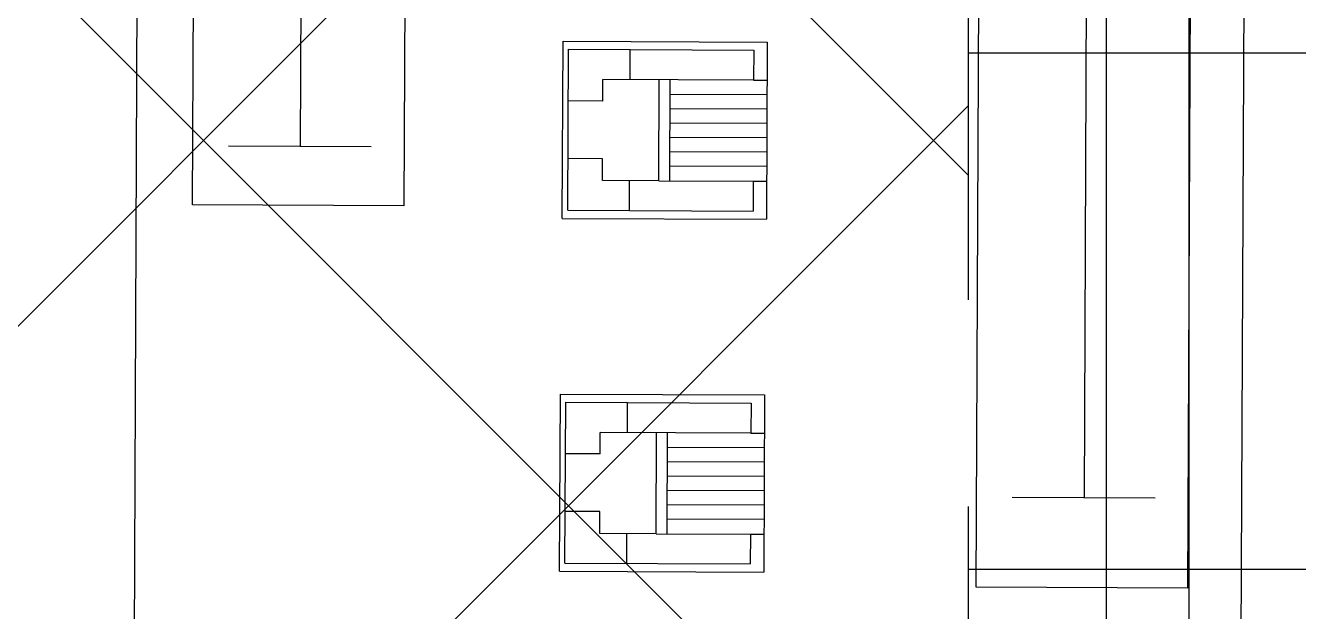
# Model space of a CAD drawing. Header units: inches. Extents: x 567115 to 582893, y 124948 to 133566.
# Drawn here: x 580439.82 to 580486.06, y 130629.72 to 130651 of the extents above; entities that cross this region are included whole.
import ezdxf

# ---------------------------------------------------------------- set-up
doc = ezdxf.new("R2010")
doc.units = ezdxf.units.IN
doc.header["$MEASUREMENT"] = 0
doc.linetypes.add('DASHED', pattern=[0.75, 0.5, -0.25])
for name, color, linetype in [('BOARD', 3, 'Continuous'), ('kazeb', 15, 'Continuous'), ('khatchin', 15, 'DASHED'), ('LIGHTING', 3, 'Continuous'), ('mobl', 11, 'Continuous'), ('wall kanaf', 4, 'Continuous')]:
    doc.layers.add(name, color=color, linetype=linetype)

# ---------------------------------------------------------------- blocks, each defined once
blk = doc.blocks.new('BOARD1')
at = {"layer": 'BOARD', "color": 4}
for p, q in [((-77.345, 2.639), (98.928, 2.639)), ((98.928, -51.778), (-77.345, -51.778))]:
    blk.add_line(p, q, dxfattribs=at)
at = {"layer": 'BOARD'}
for p, q in [((-33.516, 0), (33.516, 0)), ((33.516, 0), (33.516, -10.387)), ((33.516, -10.387), (-33.516, -10.387)), ((6.768, -20.787), (15.478, -20.787)), ((6.768, -30.832), (6.768, -20.787)), ((8.648, -21.452), (8.648, -20.787)), ((13.609, -21.452), (13.609, -20.787)), ((15.478, -30.832), (15.478, -20.787)), ((24.115, -20.843), (32.824, -20.843)), ((24.115, -30.888), (24.115, -20.843)), ((25.995, -21.508), (25.995, -20.843)), ((30.956, -21.508), (30.956, -20.843)), ((32.824, -30.888), (32.824, -20.843)), ((7.167, -30.566), (7.167, -21.452)), ((7.167, -21.452), (8.648, -21.452)), ((8.648, -21.452), (8.648, -28.866)), ((13.609, -21.452), (15.078, -21.452)), ((13.611, -26.093), (13.609, -21.452)), ((15.078, -30.566), (15.078, -21.452)), ((24.514, -30.622), (24.514, -21.508)), ((24.514, -21.508), (25.995, -21.508)), ((25.995, -21.508), (25.995, -28.923)), ((30.956, -21.508), (32.425, -21.508)), ((30.958, -26.15), (30.956, -21.508)), ((32.425, -30.622), (32.425, -21.508)), ((8.648, -25.565), (13.611, -25.565)), ((25.995, -25.621), (30.957, -25.621)), ((13.611, -26.093), (8.648, -26.093)), ((13.611, -26.093), (13.611, -28.866)), ((30.958, -26.15), (25.995, -26.15)), ((30.958, -26.15), (30.958, -28.923)), ((8.648, -27.527), (7.167, -27.527)), ((15.078, -27.528), (13.611, -27.528)), ((25.995, -27.584), (24.514, -27.584)), ((32.425, -27.584), (30.958, -27.584)), ((9.705, -28.866), (8.648, -28.866)), ((9.705, -28.867), (9.705, -30.566)), ((13.611, -28.866), (12.54, -28.866)), ((12.54, -28.866), (12.54, -30.566)), ((27.052, -28.923), (25.995, -28.923)), ((27.052, -28.924), (27.052, -30.622)), ((30.958, -28.923), (29.887, -28.923)), ((29.887, -28.923), (29.887, -30.622)), ((15.078, -30.566), (7.167, -30.566)), ((32.425, -30.622), (24.514, -30.622)), ((15.478, -30.832), (6.768, -30.832)), ((32.824, -30.888), (24.115, -30.888)), ((-18.618, -38.629), (14.897, -38.629)), ((14.897, -38.629), (14.897, -49.016)), ((14.897, -49.016), (-18.618, -49.016))]:
    blk.add_line(p, q, dxfattribs=at)
at = {"layer": 'BOARD', "color": 3}
for p, q in [((29.101, -1.618), (29.101, -8.638)), ((-30.192, -5.106), (29.101, -5.106)), ((12.007, -40.247), (12.007, -47.268)), ((-15.295, -43.735), (12.007, -43.735))]:
    blk.add_line(p, q, dxfattribs=at)
at = {"layer": 'BOARD', "color": 30}
for p, q in [((9.352, -25.565), (9.352, -20.787)), ((10.056, -25.565), (10.056, -20.787)), ((10.76, -25.565), (10.76, -20.787)), ((11.464, -25.565), (11.464, -20.787)), ((12.168, -25.565), (12.168, -20.787)), ((12.871, -25.565), (12.871, -20.787)), ((26.699, -25.621), (26.699, -20.843)), ((27.403, -25.621), (27.403, -20.843)), ((28.107, -25.621), (28.107, -20.843)), ((28.81, -25.621), (28.81, -20.843)), ((29.514, -25.621), (29.514, -20.843)), ((30.218, -25.621), (30.218, -20.843))]:
    blk.add_line(p, q, dxfattribs=at)
blk = doc.blocks.new('tahkt')
at = {"layer": 'mobl'}
blk.add_line((0, -45), (0, 45), dxfattribs=at)

msp = doc.modelspace()

# ---------------------------------------------------------------- hatches: boundary and pattern name
at = {"layer": 'kazeb'}
h = msp.add_hatch(dxfattribs=at)
h.set_pattern_fill('ANSI33', color=256, scale=150, style=0)
edge = h.paths.add_edge_path()
edge.add_line((582109.566, 128632.039), (582109.566, 128392.039))
edge.add_line((582109.566, 128392.039), (578320.566, 128392.039))
edge.add_line((578320.566, 128392.039), (578320.566, 128690.539))
edge.add_line((578320.566, 128690.539), (578793.566, 128690.539))
edge.add_line((578793.566, 128690.539), (578793.566, 129021.039))
edge.add_line((578793.566, 129021.039), (578726.066, 129021.039))
edge.add_line((578726.066, 129021.039), (578726.066, 129420.539))
edge.add_line((578726.066, 129420.539), (578793.566, 129420.539))
edge.add_line((578793.566, 129420.539), (578793.566, 129646.75))
edge.add_arc((578599.474, 129621.049), 195.786, 7.54287, 86.85082)
edge.add_line((578610.23, 129816.539), (577001.066, 129816.539))
edge.add_line((577001.066, 129816.539), (577001.066, 129854.039))
edge.add_line((577001.066, 129854.039), (576904.066, 129854.039))
edge.add_line((576904.066, 129854.039), (576905.741, 130029.039))
edge.add_line((576905.741, 130029.039), (577001.066, 130029.039))
edge.add_line((577001.066, 130029.039), (577001.066, 130066.539))
edge.add_line((577001.066, 130066.539), (580046.566, 130066.539))
edge.add_line((580046.566, 130066.539), (580046.566, 131114.039))
edge.add_line((580046.566, 131114.039), (580126.566, 131114.039))
edge.add_line((580126.566, 131114.039), (580126.566, 131169.539))
edge.add_line((580126.566, 131169.539), (580340.345, 131169.539))
edge.add_line((580340.345, 131169.539), (580346.566, 131169.539))
edge.add_line((580346.566, 131169.539), (580393.566, 131169.539))
edge.add_line((580393.566, 131169.539), (580393.566, 128632.039))
edge.add_line((580393.566, 128632.039), (582109.566, 128632.039))
edge = h.paths.add_edge_path(flags=16)
edge.add_line((578993.566, 128632.039), (580058.688, 128632.039))
edge.add_line((580058.688, 128632.039), (580058.443, 129716.539))
edge.add_arc((579958.609, 129716.731), 99.835, 359.88976, 448.66327)
edge.add_line((579960.938, 129816.539), (578993.566, 129816.539))
edge.add_line((578993.566, 129816.539), (578993.566, 128632.039))
h = msp.add_hatch(dxfattribs=at)
h.set_pattern_fill('ANSI37,_I', color=256, scale=150, style=2)
h.set_pattern_definition([(45, (0, 0), (-13.25825215, 13.25825215), []), (135, (0, 0), (-13.25825215, -13.25825215), [])])
h.paths.add_polyline_path([(580474.066, 130492.039), (580393.578, 130492.039), (580393.583, 131106.039), (580474.066, 131106.039)])
h = msp.add_hatch(dxfattribs=at)
h.set_pattern_fill('LINE', color=256, scale=150, style=2)
h.paths.add_polyline_path([(581801.566, 131106.039), (580474.066, 131106.039), (580474.066, 130492.039), (581801.566, 130492.039)])

# ---------------------------------------------------------------- linework, layer by layer
at = {"layer": 'khatchin', "ltscale": 30}
for points in [[(580474.066, 130492.039), (580393.578, 130492.039), (580393.583, 131106.039), (580474.066, 131106.039)], [(581801.566, 131106.039), (580474.066, 131106.039), (580474.066, 130492.039), (581801.566, 130492.039)], [(580482.091, 130841.148), (580102.091, 130841.148), (580102.091, 130596.648), (580102.091, 130476.648), (580102.091, 130471.648), (580408.591, 130471.648), (580408.591, 130507.148), (580482.091, 130507.148)]]:
    msp.add_lwpolyline(points, close=True, dxfattribs=at)
at = {"layer": 'wall kanaf', "color": 15, "ltscale": 0.1}
msp.add_line((580482.091, 130507.148), (580482.091, 130841.148), dxfattribs=at)

# ---------------------------------------------------------------- block references
at = {"layer": 'LIGHTING', "linetype": 'Continuous', "ltscale": 7, "xscale": 0.738630000007106, "yscale": 0.738630000007106, "zscale": 0.738630000007106, "rotation": 269.7461492860658}
msp.add_blockref('BOARD1', (580482.142, 130655.33), dxfattribs=at)
at = {"layer": 'mobl', "linetype": 'Continuous', "xscale": -1}
msp.add_blockref('tahkt', (580479.091, 130657.648), dxfattribs=at)

doc.saveas('drawing.dxf')
